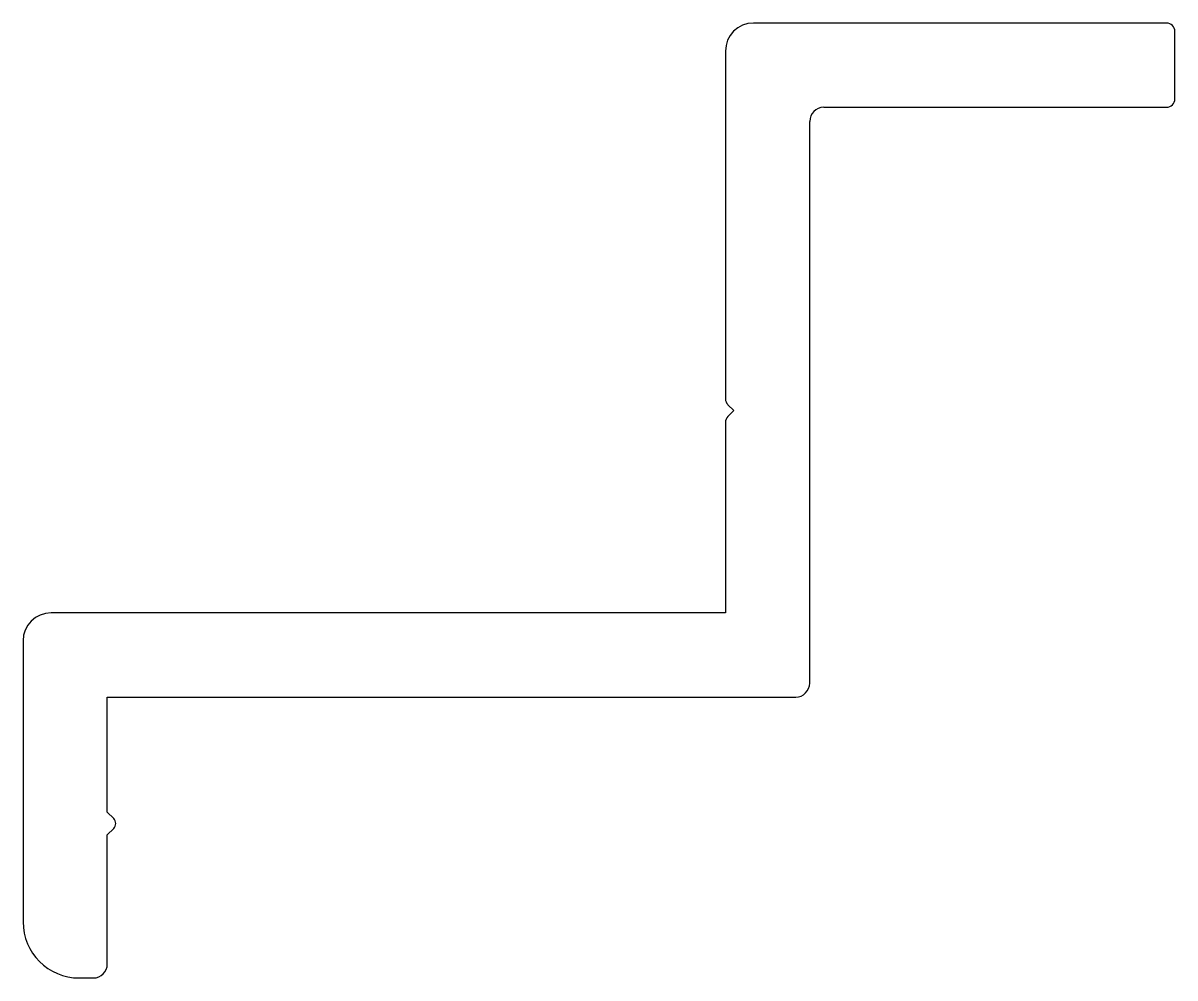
# Model space of a CAD drawing. Extents: x 3877.4 to 3918.4, y 1673.4 to 1707.4.
import ezdxf

# ---------------------------------------------------------------- set-up
doc = ezdxf.new("R2010")
doc.units = 0
doc.layers.get('0').update_dxf_attribs({"linetype": 'CONTINUOUS'})

msp = doc.modelspace()

# ---------------------------------------------------------------- linework, layer by layer
for p, q in [((3918.124, 1707.429), (3903.424, 1707.429)), ((3918.424, 1704.729), (3918.424, 1707.129)), ((3902.424, 1706.429), (3902.424, 1694.054)), ((3905.924, 1704.429), (3918.124, 1704.429)), ((3905.424, 1683.929), (3905.424, 1703.929)), ((3902.512, 1693.841), (3902.724, 1693.629)), ((3902.724, 1693.629), (3902.512, 1693.417)), ((3902.424, 1693.205), (3902.424, 1686.429)), ((3902.424, 1686.429), (3878.424, 1686.429)), ((3877.424, 1685.429), (3877.424, 1675.429)), ((3880.424, 1679.333), (3880.424, 1683.429)), ((3880.424, 1683.429), (3904.924, 1683.429)), ((3880.651, 1679.106), (3880.424, 1679.333)), ((3880.424, 1678.526), (3880.651, 1678.752)), ((3880.424, 1673.929), (3880.424, 1678.526)), ((3879.424, 1673.429), (3879.924, 1673.429))]:
    msp.add_line(p, q)
for centre, radius, start, end in [((3903.424, 1706.429), 1, 90, 180), ((3918.124, 1707.129), 0.3, 0.0023, 89.986), ((3905.924, 1703.929), 0.5, 90, 180), ((3918.124, 1704.729), 0.3, 270.014, 359.9977), ((3902.724, 1694.054), 0.3, 179.9993, 225.0061), ((3902.724, 1693.205), 0.3, 134.9939, 179.989), ((3878.424, 1685.429), 1, 90, 180), ((3904.924, 1683.929), 0.5, 270, 0), ((3880.474, 1678.929), 0.25, 314.9942, 45.0058), ((3879.424, 1675.429), 2, 180, 270), ((3879.924, 1673.929), 0.5, 270, 360)]:
    msp.add_arc(centre, radius, start, end)

doc.saveas('drawing.dxf')
